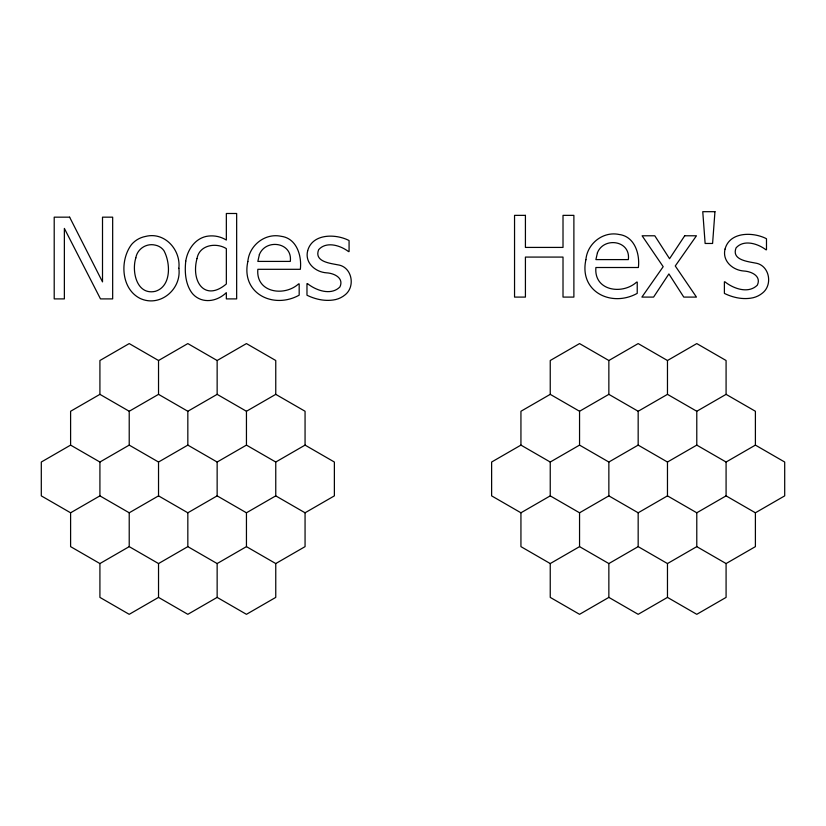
<?xml version="1.0" encoding="UTF-8"?>
<svg xmlns="http://www.w3.org/2000/svg" width="826" height="826" viewBox="0 0 826 826"><rect width="100%" height="100%" fill="white"/><g stroke="black" fill="none" stroke-linecap="round" stroke-linejoin="round"><path stroke-width="1.24" d="M99.915 462.033L129.217 445.111L129.217 411.265L158.53 394.353L158.53 360.508L129.217 343.585L99.915 360.508L99.915 394.353L70.602 411.265L70.602 445.111L99.915 462.033L99.915 495.868L70.602 512.791L70.602 546.636L99.915 563.559L129.217 546.636L158.53 563.559L187.832 546.636L217.145 563.559L217.145 597.394L187.832 614.317L158.53 597.394L158.53 563.559M158.53 360.508L187.832 343.585L217.145 360.508L246.447 343.585L275.76 360.508L275.76 394.353L305.062 411.265L305.062 445.111L275.76 462.033L275.76 495.868L305.062 512.791L334.375 495.868L334.375 462.033L305.062 445.111M70.602 445.111L41.3 462.033L41.3 495.868L70.602 512.791M158.53 394.353L187.832 411.265L217.145 394.353L246.447 411.265L275.76 394.353M99.915 495.868L129.217 512.791L158.53 495.868L158.53 462.033L187.832 445.111L187.832 411.265M187.832 445.111L217.145 462.033L246.447 445.111L246.447 411.265M158.53 495.868L187.832 512.791L217.145 495.868L246.447 512.791L275.76 495.868M158.53 597.394L129.217 614.317L99.915 597.394L99.915 563.559M217.145 563.559L246.447 546.636L246.447 512.791M608.855 360.508L608.855 394.353L579.553 411.265L579.553 445.111L608.855 462.033L638.168 445.111L667.47 462.033L696.783 445.111L696.783 411.265L726.085 394.353L726.085 360.508L696.783 343.585L667.47 360.508L638.168 343.585L608.855 360.508L579.553 343.585L550.24 360.508L550.24 394.353L520.938 411.265L520.938 445.111L491.625 462.033L491.625 495.868L520.938 512.791L520.938 546.636L550.24 563.559L579.553 546.636L608.855 563.559L638.168 546.636L667.47 563.559L667.47 597.394L638.168 614.317L608.855 597.394L579.553 614.317L550.24 597.394L550.24 563.559M246.447 546.636L275.76 563.559L305.062 546.636L305.062 512.791M520.938 512.791L550.24 495.868L550.24 462.033L579.553 445.111M638.168 445.111L638.168 411.265L667.47 394.353L667.47 360.508M550.24 495.868L579.553 512.791L608.855 495.868L638.168 512.791L667.47 495.868L696.783 512.791L726.085 495.868L755.398 512.791L784.7 495.868L784.7 462.033L755.398 445.111L726.085 462.033L696.783 445.111M667.47 563.559L696.783 546.636L696.783 512.791M696.783 546.636L726.085 563.559L755.398 546.636L755.398 512.791M726.085 394.353L755.398 411.265L755.398 445.111M667.47 394.353L696.783 411.265M608.855 394.353L638.168 411.265M550.24 394.353L579.553 411.265M520.938 445.111L550.24 462.033M667.47 597.394L696.783 614.317L726.085 597.394L726.085 563.559M246.447 445.111L275.76 462.033M99.915 394.353L129.217 411.265M129.217 445.111L158.53 462.033M217.145 597.394L246.447 614.317L275.76 597.394L275.76 563.559M726.085 462.033L726.085 495.868M667.47 462.033L667.47 495.868M638.168 512.791L638.168 546.636M608.855 462.033L608.855 495.868M608.855 563.559L608.855 597.394M579.553 512.791L579.553 546.636M217.145 360.508L217.145 394.353M217.145 462.033L217.145 495.868M187.832 512.791L187.832 546.636M129.217 512.791L129.217 546.636M178.86 268.264C181.741 289.276 159.965 307.716 140.1 298.423C120.978 288.832 119.625 260.066 131.633 244.393A24.439 24.439 0 0 1 145.655 236.412C164.715 231.569 180.935 249.875 178.86 268.264M185.747 261.181C184.611 271.795 185.303 283.37 191.539 292.414A19.679 19.679 0 0 0 203.196 300.075C211.642 301.934 220.253 298.496 226.345 292.641L226.345 298.898L236.659 298.898L236.659 213.49L226.345 213.49L226.345 240.056A27.847 27.847 0 0 0 206.035 236.453C194.626 239.086 187.399 250.133 185.747 261.181M247.852 261.491C240.789 293.581 273.437 309.461 299.177 295.161L299.177 283.907L298.578 283.907C284.289 296.937 255.678 292.693 257.846 269.307L300.334 269.307C301.944 255.792 296.689 238.27 281.119 236.298C265.094 232.818 249.225 245.363 247.852 261.491M585.902 259.684C578.84 291.785 611.488 307.664 637.228 293.364L637.228 282.11L636.619 282.11C622.339 295.13 593.729 290.886 595.897 267.51L638.384 267.51C639.995 253.985 634.729 236.463 619.17 234.491C603.135 231.012 587.265 243.556 585.902 259.684M714.955 211.683L712.59 243.464L705.125 243.464L702.761 211.683L714.955 211.683M307.644 250.867C304.608 262.792 315.356 272.095 326.518 272.828C333.931 273.23 344.184 277.804 339.93 286.932C331.092 295.863 316.121 290.545 307.52 283.638L306.973 283.638L306.973 295.223C315.057 299.157 324.071 301.263 333.064 300.024A23.396 23.396 0 0 0 345.175 294.779C355.769 286.333 351.938 266.591 337.658 264.805C329.791 263.257 313.932 261.563 318.66 249.659C326.435 240.965 340.467 245.436 348.52 251.579L349.078 251.579L349.078 240.552C335.914 233.665 312.29 233.273 307.644 250.867M725.052 249.06C722.017 260.985 732.776 270.288 743.937 271.021C751.34 271.424 761.603 275.998 757.349 285.125C748.511 294.056 733.54 288.749 724.939 281.831L724.392 281.831L724.392 293.416C732.476 297.35 741.49 299.466 750.483 298.217A23.396 23.396 0 0 0 762.594 292.972C773.188 284.526 769.357 264.785 755.078 263.009C747.21 261.45 731.351 259.756 736.08 247.852C743.854 239.158 757.886 243.629 765.939 249.772L766.487 249.772L766.487 238.745C753.333 231.858 729.709 231.476 725.052 249.06M135.825 257.888C131.52 271.424 136.662 295.429 155.278 291.341C171.56 286.385 170.6 262.844 163.878 250.567A13.877 13.877 0 0 0 155.309 245.136C146.501 242.927 137.271 248.894 135.825 257.888M197.001 258.559C190.765 281.656 204.9 302.079 226.345 283.968L226.345 248.616C215.989 242.173 199.324 244.961 197.001 258.559M259.385 254.573L257.846 261.408L290.287 261.408C292.838 242.183 265.765 238.394 259.385 254.573M597.435 252.766L595.897 259.601L628.338 259.601C630.888 240.376 603.806 236.587 597.435 252.766M684.702 235.782L669.556 258.724L654.791 235.782L642.112 235.782L663.185 266.684L641.895 297.092L653.583 297.092L668.895 273.933L683.773 297.092L696.452 297.092L675.265 265.972L696.452 235.782L684.702 235.782M525.419 215.359L514.546 215.359L514.546 297.092L525.419 297.092L525.419 257.082L563.012 257.082L563.012 297.092L573.884 297.092L573.884 215.359L563.012 215.359L563.012 247.418L525.419 247.418L525.419 215.359M69.632 217.166L54.206 217.166L54.206 298.898L64.366 298.898L64.366 228.42L100.483 298.898L112.666 298.898L112.666 217.166L102.507 217.166L102.507 281.883L69.632 217.166"/></g></svg>
